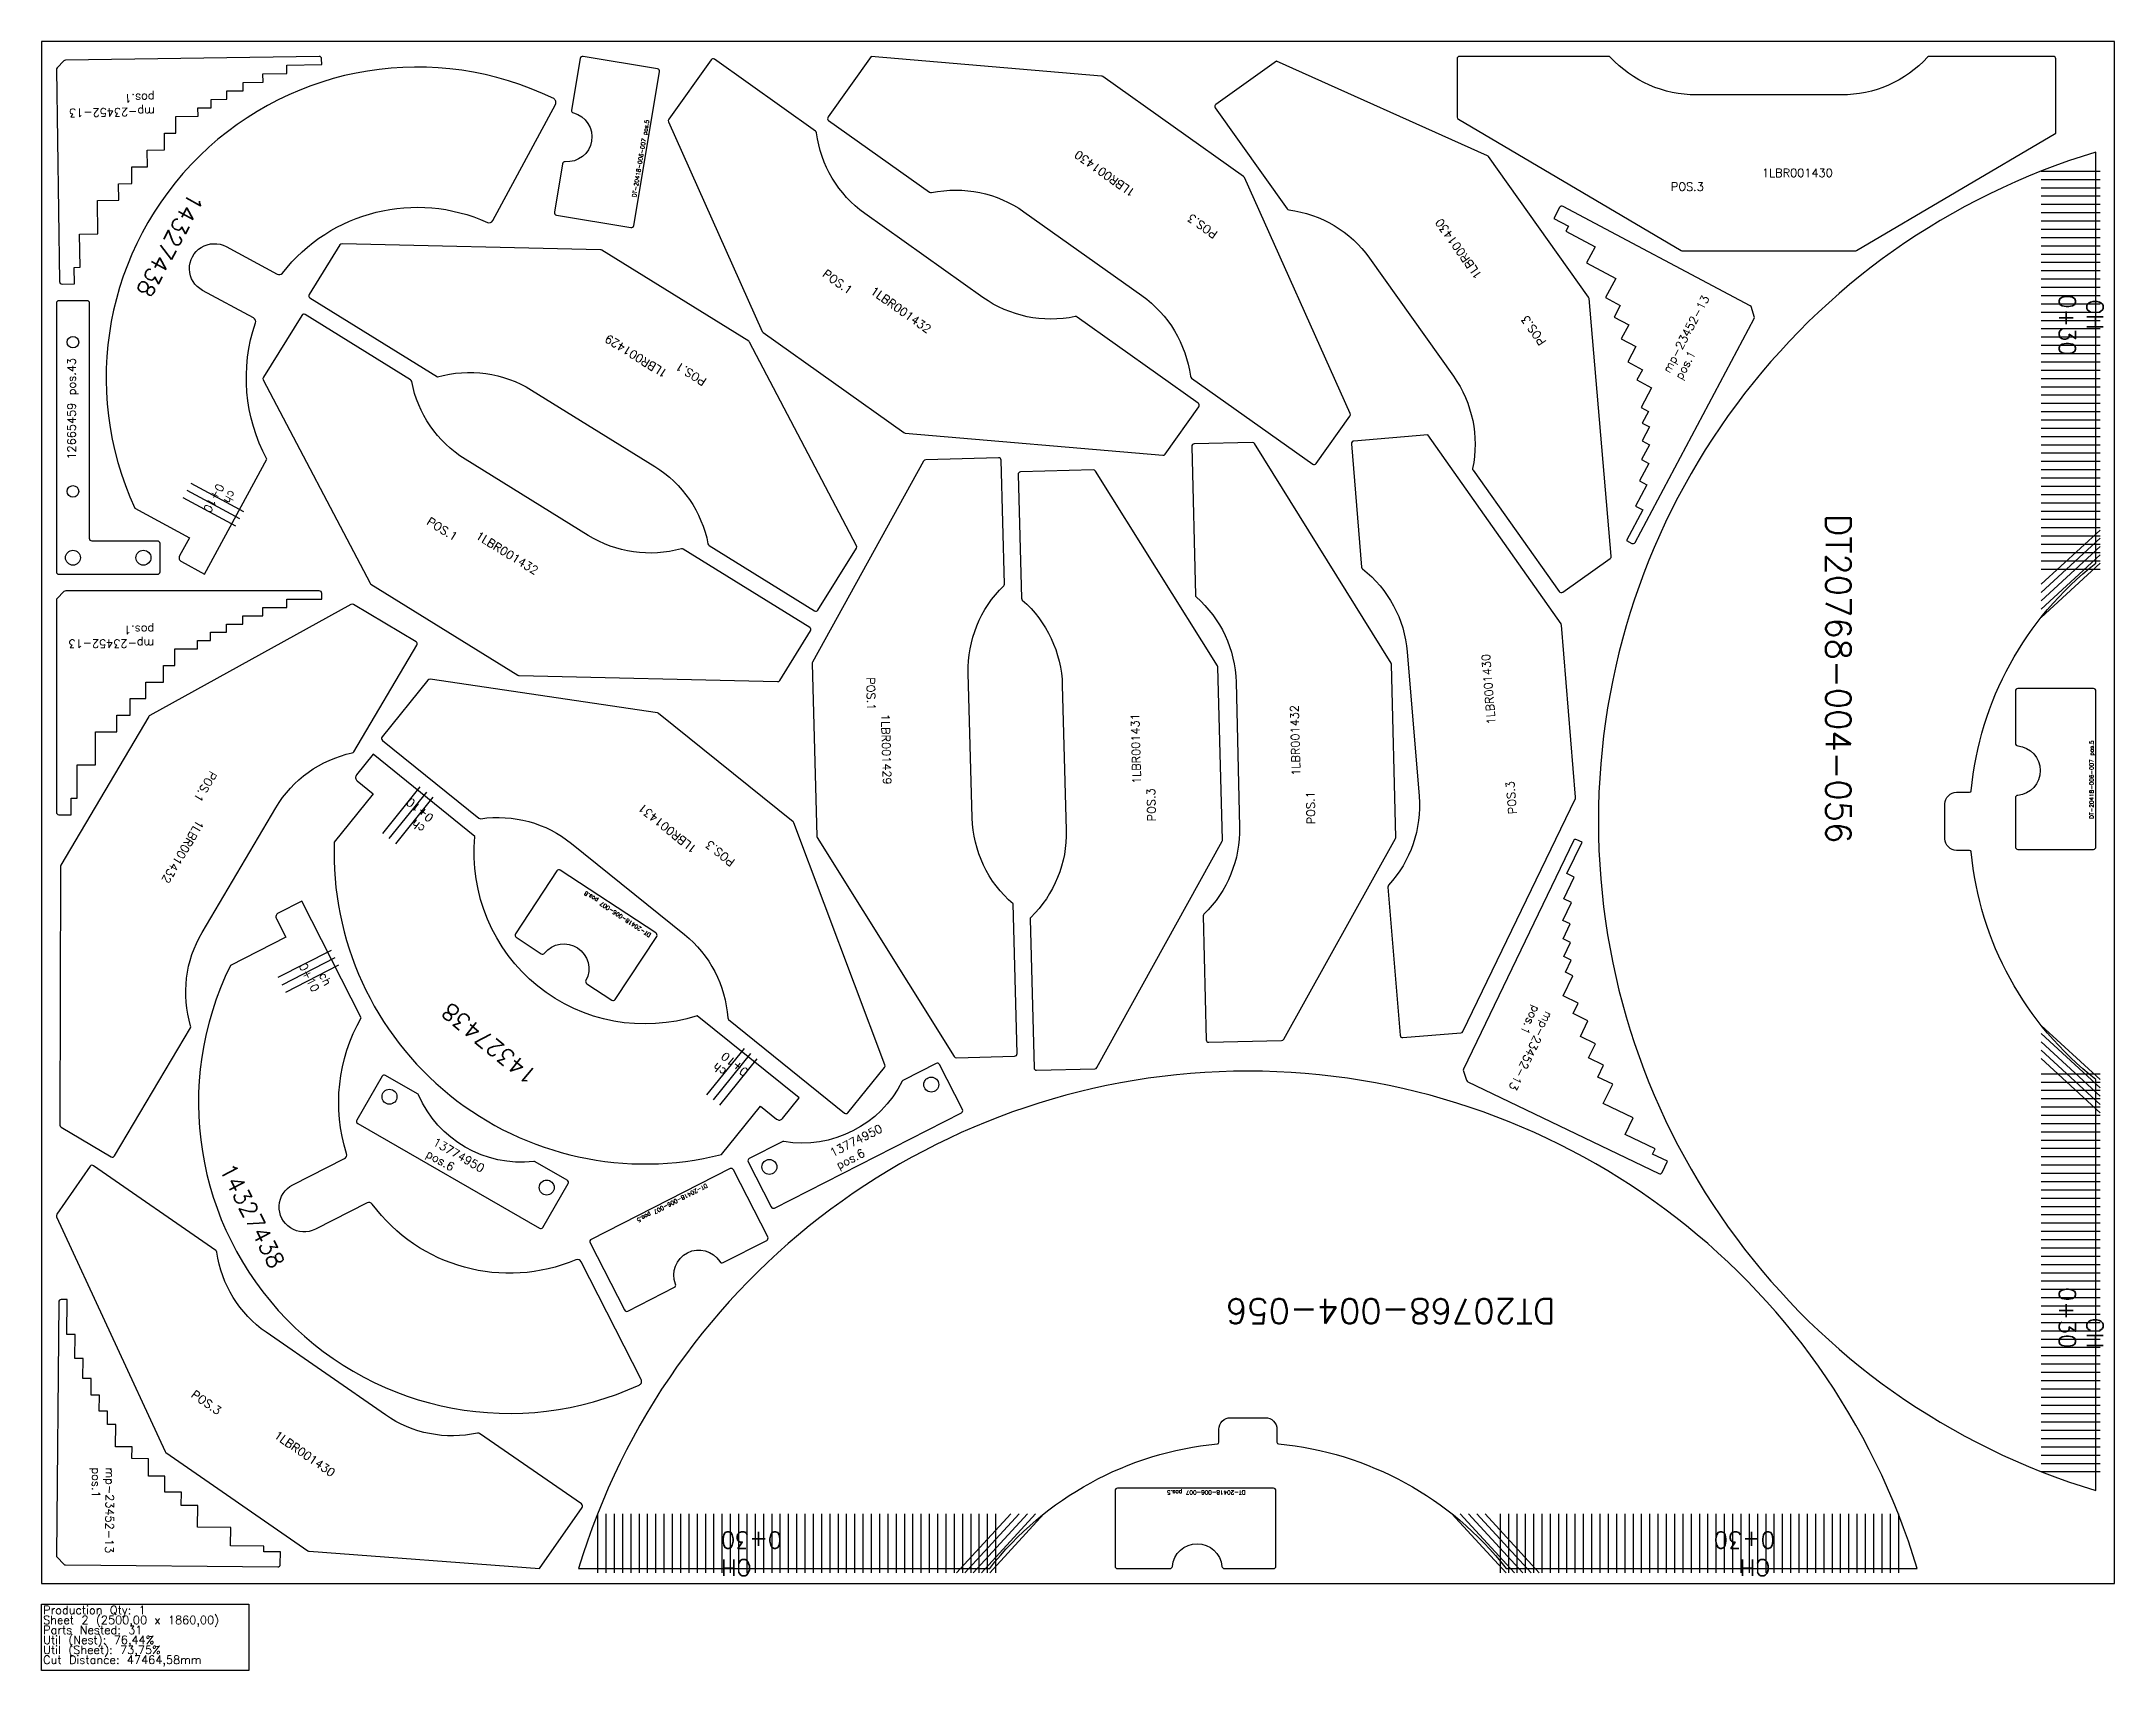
# Model space of a CAD drawing. Header units: millimetres. Extents: x 2625 to 5125, y -105 to 1860.
import ezdxf

# ---------------------------------------------------------------- set-up
doc = ezdxf.new("R2010")
doc.units = ezdxf.units.MM
for name, color, linetype in [('12665459', 7, 'Continuous'), ('13774950', 7, 'Continuous'), ('14327438', 7, 'Continuous'), ('1LBR001429', 7, 'Continuous'), ('1LBR001430', 7, 'Continuous'), ('1LBR001431', 7, 'Continuous'), ('1LBR001432', 7, 'Continuous'), ('Chanfro', 7, 'Continuous'), ('Des.', 7, 'Continuous'), ('DT20768-004-056', 7, 'Continuous'), ('mp-23452-13', 7, 'Continuous'), ('sheet', 24, 'Continuous'), ('Stats', 7, 'Continuous'), ('Texto', 7, 'Continuous')]:
    doc.layers.add(name, color=color, linetype=linetype)
doc.styles.get("Standard").update_dxf_attribs({"font": 'txt.shx'})

msp = doc.modelspace()

# ---------------------------------------------------------------- linework, layer by layer
at = {"layer": '12665459', "color": 30}
msp.add_lwpolyline([(2680, 1547.3), (2646, 1547.3, 0.414214), (2643, 1544.3), (2643, 1220.3, 0.414214), (2646, 1217.3), (2765, 1217.3, 0.414214), (2768, 1220.3), (2768, 1254.3, 0.414214), (2765, 1257.3), (2686, 1257.3, -0.414214), (2683, 1260.3), (2683, 1544.3, 0.414214)], format="xyb", close=True, dxfattribs=at)
for centre, radius in [((2663, 1497.3), 7), ((2663, 1317.3), 7), ((2663, 1237.3), 9), ((2748, 1237.3), 9)]:
    msp.add_circle(centre, radius, dxfattribs=at)
at = {"layer": '13774950', "color": 30}
for points in [[(3504.9, 454.2, 0.414214), (3509, 452.9), (3734.4, 567.6, 0.414214), (3735.7, 571.7), (3708.1, 626, 0.414214), (3704, 627.3), (3664.4, 607.1, 0.16041), (3663, 605.8, -0.329293), (3520.1, 533, 0.16041), (3518.2, 532.8), (3478.6, 512.6, 0.414214), (3477.2, 508.5)], [(3005.3, 559, 0.414214), (3006.4, 554.9), (3225.5, 428.4, 0.414214), (3229.6, 429.5), (3260.1, 482.3, 0.414214), (3259, 486.4), (3220.5, 508.7, 0.16041), (3218.7, 509.1, -0.329293), (3079.7, 589.3, 0.16041), (3078.5, 590.7), (3039.9, 612.9, 0.414214), (3035.8, 611.8)]]:
    msp.add_lwpolyline(points, format="xyb", close=True, dxfattribs=at)
for centre in [(3698, 601.8), (3044.7, 587.1), (3502.8, 502.5), (3234.3, 477.6)]:
    msp.add_circle(centre, 9, dxfattribs=at)
at = {"layer": '14327438', "color": 30}
for points in [[(2909.2, 1579.3, 0.366204), (2915.5, 1580.6, -0.34616), (3162.8, 1641.8, 0.393524), (3169.3, 1644), (3244.9, 1784.1, 0.426141), (3242.7, 1791, 0.705466), (2737.5, 1297), (2803.5, 1261.4), (2791.6, 1239.4, 0.414214), (2793.7, 1232.6), (2821.8, 1217.4), (2896.8, 1356.2, -0.208841), (2883.1, 1520.5, 0.366204), (2880.7, 1526.5), (2819.2, 1559.7, -1.000003), (2847.7, 1612.5)], [(3511.6, 560.1, 0.414214), (3518.6, 560.9), (3538.7, 585.8), (3415.9, 684.8, -0.539941), (3147.8, 901.1), (3025, 1000.2), (3005, 975.3, 0.414214), (3005.7, 968.3), (3025.2, 952.6), (2978.1, 894.2, 0.5), (3445, 517.5), (3492.1, 575.8)], [(3017.6, 459.1), (2955.3, 427.3, -1.000002), (2928.1, 480.8), (2990.4, 512.5, 0.366204), (2992.9, 518.5, -0.208841), (3010.6, 682.4), (2939, 823), (2910.5, 808.5, 0.414214), (2908.3, 801.8), (2919.7, 779.5), (2852.8, 745.5, 0.705466), (3345.8, 239.4, 0.426141), (3348.2, 246.2), (3276, 388.1, 0.393524), (3269.6, 390.4, -0.34616), (3023.9, 457.6, 0.366204)]]:
    msp.add_lwpolyline(points, format="xyb", close=True, dxfattribs=at)
at = {"layer": '1LBR001429', "color": 30}
for points in [[(3102.4, 1455.3, -0.211724), (3216, 1439.5), (3364.5, 1347.4, -0.20931), (3428.8, 1253.9, 0.20931), (3430.2, 1251.9), (3557.2, 1173.1, 0.414214), (3561.3, 1174.1), (3607.7, 1248.8, 0.265708), (3607.8, 1251.8), (3479, 1497.1, 0.133781), (3477.9, 1498.3), (3300.9, 1608.1, 0.133781), (3299.3, 1608.6), (2987.5, 1615.9, 0.265708), (2984.9, 1614.5), (2947.8, 1554.8, 0.414214), (2948.8, 1550.6)], [(3796.7, 819.8, -0.211724), (3747.4, 923.4), (3742.7, 1098.1, -0.20931), (3785.4, 1203.3, 0.20931), (3786.3, 1205.5), (3782.3, 1354.9, 0.414214), (3779.2, 1357.8), (3691.3, 1355.4, 0.265708), (3688.7, 1353.9), (3554.7, 1111.4, 0.133781), (3554.3, 1109.8), (3559.9, 901.5, 0.133781), (3560.3, 900), (3725.7, 635.6, 0.265708), (3728.4, 634.2), (3798.6, 636.1, 0.414214), (3801.5, 639.1)]]:
    msp.add_lwpolyline(points, format="xyb", close=True, dxfattribs=at)
at = {"layer": '1LBR001430', "color": 30}
for points in [[(3625.5, 1842), (3573.6, 1768.9, 0.414214), (3574.3, 1764.7), (3696.1, 1678.2, 0.20931), (3698.5, 1677.7, -0.20931), (3809.6, 1654.6), (3952.1, 1553.4, -0.20931), (4010.5, 1456.1, 0.20931), (4011.8, 1454), (4158.1, 1350.1, 0.414214), (4162.2, 1350.8), (4202.9, 1408.1, 0.265708), (4203.2, 1411.1), (4075.7, 1695.7, 0.133781), (4074.7, 1697), (3904.8, 1817.6, 0.133781), (3903.3, 1818.2)], [(4114.2, 1836.1), (4041.2, 1784.1, 0.414214), (4040.5, 1779.9), (4127.1, 1658.2, 0.20931), (4129.1, 1656.9, -0.20931), (4226.5, 1598.6), (4327.8, 1456.1, -0.20931), (4350.9, 1345, 0.20931), (4351.4, 1342.7), (4455.4, 1196.4, 0.414214), (4459.6, 1195.7), (4516.9, 1236.5, 0.265708), (4518.1, 1239.2), (4491.3, 1549.9, 0.133781), (4490.7, 1551.4), (4370, 1721.2, 0.133781), (4368.8, 1722.2)], [(5054.2, 1749.3), (5054.2, 1839, 0.414214), (5051.2, 1842), (4901.8, 1842, 0.20931), (4899.6, 1841, -0.20931), (4795.6, 1795.5), (4620.8, 1795.5, -0.20931), (4516.9, 1841, 0.20931), (4514.7, 1842), (4335.2, 1842, 0.414214), (4332.2, 1839), (4332.2, 1768.7, 0.265708), (4333.7, 1766.1), (4602.5, 1607.9, 0.133781), (4604, 1607.5), (4812.4, 1607.5, 0.133781), (4813.9, 1607.9)], [(4296.9, 1385.4), (4207.5, 1378, 0.414214), (4204.8, 1374.8), (4217, 1225.8, 0.20931), (4218.1, 1223.7, -0.20931), (4272, 1123.8), (4286.3, 949.6, -0.20931), (4249.5, 842.3, 0.20931), (4248.7, 840), (4263.4, 661.2, 0.414214), (4266.7, 658.4), (4336.7, 664.2, 0.265708), (4339.2, 665.9), (4474.8, 946.8, 0.133781), (4475.1, 948.3), (4458, 1156, 0.133781), (4457.5, 1157.5)], [(3225.8, 18), (3276.9, 91.7, 0.414214), (3276.2, 95.9), (3153.4, 181, 0.20931), (3151, 181.5, -0.20931), (3039.7, 203.3), (2896, 303, -0.20931), (2836.5, 399.6, 0.20931), (2835.3, 401.7), (2687.8, 503.9, 0.414214), (2683.7, 503.2), (2643.6, 445.4, 0.265708), (2643.3, 442.4), (2774.1, 159.2, 0.133781), (2775.1, 158), (2946.3, 39.3, 0.133781), (2947.8, 38.8)]]:
    msp.add_lwpolyline(points, format="xyb", close=True, dxfattribs=at)
at = {"layer": '1LBR001431', "color": 30}
for points in [[(4049.2, 896.9), (4043.6, 1105.2, 0.133781), (4043.1, 1106.7), (3896.2, 1341.7, 0.265708), (3893.6, 1343.1), (3805.7, 1340.7, 0.414214), (3802.7, 1337.7), (3806.8, 1188.3, 0.20931), (3807.8, 1186.1, -0.20931), (3856.1, 1083.4), (3860.8, 908.7, -0.20931), (3818.1, 803.5, 0.20931), (3817.2, 801.3), (3822, 621.9, 0.414214), (3825.1, 619), (3895.4, 620.9, 0.265708), (3897.9, 622.4), (4048.8, 895.4, 0.133781)], [(3531.4, 918.7), (3369.2, 1049.5, 0.133781), (3367.8, 1050.1), (3093.7, 1090.7, 0.265708), (3090.9, 1089.6), (3035.7, 1021.2, 0.414214), (3036.1, 1017), (3152.4, 923.1, 0.20931), (3154.8, 922.5, -0.20931), (3264.2, 892.6), (3400.3, 782.9, -0.20931), (3452.6, 682.2, 0.20931), (3453.7, 680.1), (3593.4, 567.4, 0.414214), (3597.6, 567.8), (3641.7, 622.5, 0.265708), (3642.2, 625.5), (3532.3, 917.4, 0.133781)]]:
    msp.add_lwpolyline(points, format="xyb", close=True, dxfattribs=at)
at = {"layer": '1LBR001432', "color": 30}
for points in [[(3432.5, 1837.8), (3381.5, 1766.2, 0.265708), (3381.2, 1763.2), (3494.3, 1510.3, 0.133781), (3495.3, 1509), (3665.1, 1388.3, 0.133781), (3666.6, 1387.7), (3977.4, 1360.8, 0.265708), (3980.1, 1362.1), (4020.8, 1419.4, 0.414214), (4020.1, 1423.6), (3873.9, 1527.6, 0.20931), (3871.5, 1528.1, -0.20931), (3760.4, 1551.2), (3618, 1652.5, -0.20931), (3559.7, 1749.9, 0.20931), (3558.4, 1751.9), (3436.6, 1838.6, 0.414214)], [(2939, 1529.6), (2892.6, 1454.9, 0.265708), (2892.5, 1451.9), (3021.3, 1206.6, 0.133781), (3022.4, 1205.4), (3199.5, 1095.6, 0.133781), (3201, 1095.1), (3512.8, 1087.8, 0.265708), (3515.4, 1089.2), (3552.5, 1148.9, 0.414214), (3551.5, 1153.1), (3399, 1247.7, 0.20931), (3396.7, 1248, -0.20931), (3284.3, 1264.2), (3135.8, 1356.3, -0.20931), (3071.5, 1449.8, 0.20931), (3070.1, 1451.8), (2943.1, 1530.6, 0.414214)], [(4032.6, 652.9), (4120.5, 655, 0.265708), (4123.1, 656.6), (4257.8, 898.7, 0.133781), (4258.2, 900.2), (4253.2, 1108.5, 0.133781), (4252.7, 1110.1), (4088, 1375, 0.265708), (4085.4, 1376.4), (4015.2, 1374.7, 0.414214), (4012.2, 1371.6), (4016.6, 1192.2, 0.20931), (4017.6, 1190, -0.20931), (4065.6, 1087.2), (4069.8, 912.5, -0.20931), (4026.9, 807.4, 0.20931), (4025.9, 805.2), (4029.6, 655.8, 0.414214)], [(3076.8, 1136), (3001.1, 1180.8, 0.265708), (2998.1, 1180.9), (2755.5, 1046.9, 0.133781), (2754.4, 1045.8), (2648.3, 866.5, 0.133781), (2647.9, 865), (2647.2, 553, 0.265708), (2648.6, 550.5), (2709.1, 514.7, 0.414214), (2713.2, 515.7), (2804.6, 670.2, 0.20931), (2804.9, 672.5, -0.20931), (2818.7, 785.2), (2907.7, 935.6, -0.20931), (2999.8, 1001.9, 0.20931), (3001.7, 1003.3), (3077.8, 1131.9, 0.414214)]]:
    msp.add_lwpolyline(points, format="xyb", close=True, dxfattribs=at)
at = {"layer": 'Chanfro', "color": 30}
for p, q in [((5036.5, 1703.6), (5107.5, 1703.6)), ((5036.5, 1693.6), (5107.5, 1693.6)), ((5036.5, 1683.6), (5107.5, 1683.6)), ((5036.5, 1673.6), (5107.5, 1673.6)), ((5036.5, 1663.6), (5107.5, 1663.6)), ((5036.5, 1653.6), (5107.5, 1653.6)), ((5036.5, 1643.6), (5107.5, 1643.6)), ((5036.5, 1633.6), (5107.5, 1633.6)), ((5036.5, 1623.6), (5107.5, 1623.6)), ((5036.5, 1613.6), (5107.5, 1613.6)), ((5036.5, 1603.6), (5107.5, 1603.6)), ((5036.5, 1593.6), (5107.5, 1593.6)), ((5036.5, 1583.6), (5107.5, 1583.6)), ((5036.5, 1573.6), (5107.5, 1573.6)), ((5036.5, 1563.6), (5107.5, 1563.6)), ((5036.5, 1553.6), (5107.5, 1553.6)), ((5036.5, 1543.6), (5107.5, 1543.6)), ((5036.5, 1533.6), (5107.5, 1533.6)), ((5036.5, 1523.6), (5107.5, 1523.6)), ((5036.5, 1513.6), (5107.5, 1513.6)), ((5036.5, 1503.6), (5107.5, 1503.6)), ((5036.5, 1493.6), (5107.5, 1493.6)), ((5036.5, 1483.6), (5107.5, 1483.6)), ((5036.5, 1473.6), (5107.5, 1473.6)), ((5036.5, 1463.6), (5107.5, 1463.6)), ((5036.5, 1453.6), (5107.5, 1453.6)), ((5036.5, 1443.6), (5107.5, 1443.6)), ((5036.5, 1433.6), (5107.5, 1433.6)), ((5036.5, 1423.6), (5107.5, 1423.6)), ((5036.5, 1413.6), (5107.5, 1413.6)), ((5036.5, 1403.6), (5107.5, 1403.6)), ((5036.5, 1393.6), (5107.5, 1393.6)), ((5036.5, 1383.6), (5107.5, 1383.6)), ((5036.5, 1373.6), (5107.5, 1373.6)), ((5036.5, 1363.6), (5107.5, 1363.6)), ((5036.5, 1353.6), (5107.5, 1353.6)), ((2805.1, 1327.4), (2868.5, 1293.2)), ((5036.5, 1343.6), (5107.5, 1343.6)), ((5036.5, 1333.6), (5107.5, 1333.6)), ((2795.6, 1309.8), (2859, 1275.6)), ((2800.4, 1318.6), (2863.7, 1284.4)), ((5036.5, 1323.6), (5107.5, 1323.6)), ((5036.5, 1313.6), (5107.5, 1313.6)), ((5036.5, 1303.6), (5107.5, 1303.6)), ((5036.5, 1293.6), (5107.5, 1293.6)), ((5036.5, 1283.6), (5107.5, 1283.6)), ((5036.5, 1273.6), (5107.5, 1273.6)), ((5036.5, 1205.3), (5107.5, 1270.7)), ((5036.5, 1263.6), (5107.5, 1263.6)), ((5036.5, 1195.3), (5107.5, 1260.7)), ((5036.5, 1253.6), (5107.5, 1253.6)), ((5036.5, 1185.3), (5107.5, 1250.7)), ((5036.5, 1243.6), (5107.5, 1243.6)), ((5036.5, 1175.3), (5107.5, 1240.7)), ((5036.5, 1233.6), (5107.5, 1233.6)), ((5036.5, 1165.3), (5107.5, 1230.7)), ((5036.5, 1223.6), (5107.5, 1223.6)), ((3036.6, 904.8), (3081.8, 960.8)), ((3044.4, 898.5), (3089.6, 954.6)), ((3052.2, 892.3), (3097.4, 948.3)), ((2910.6, 731.2), (2974.7, 763.9)), ((2915.1, 722.3), (2979.3, 755)), ((2919.6, 713.4), (2983.8, 746.1)), ((5036.5, 673.2), (5107.5, 607.9)), ((5036.5, 663.2), (5107.5, 597.9)), ((5036.5, 653.2), (5107.5, 587.9)), ((3427.5, 589.4), (3472.7, 645.5)), ((3435.3, 583.2), (3480.5, 639.2)), ((3443, 576.9), (3488.2, 632.9)), ((5036.5, 643.2), (5107.5, 577.9)), ((5036.5, 633.2), (5107.5, 567.9)), ((5036.5, 614.9), (5107.5, 614.9)), ((5036.5, 604.9), (5107.5, 604.9)), ((5036.5, 594.9), (5107.5, 594.9)), ((5036.5, 584.9), (5107.5, 584.9)), ((5036.5, 574.9), (5107.5, 574.9)), ((5036.5, 564.9), (5107.5, 564.9)), ((5036.5, 554.9), (5107.5, 554.9)), ((5036.5, 544.9), (5107.5, 544.9)), ((5036.5, 534.9), (5107.5, 534.9)), ((5036.5, 524.9), (5107.5, 524.9)), ((5036.5, 514.9), (5107.5, 514.9)), ((5036.5, 504.9), (5107.5, 504.9)), ((5036.5, 494.9), (5107.5, 494.9)), ((5036.5, 484.9), (5107.5, 484.9)), ((5036.5, 474.9), (5107.5, 474.9)), ((5036.5, 464.9), (5107.5, 464.9)), ((5036.5, 454.9), (5107.5, 454.9)), ((5036.5, 444.9), (5107.5, 444.9)), ((5036.5, 434.9), (5107.5, 434.9)), ((5036.5, 424.9), (5107.5, 424.9)), ((5036.5, 414.9), (5107.5, 414.9)), ((5036.5, 404.9), (5107.5, 404.9)), ((5036.5, 394.9), (5107.5, 394.9)), ((5036.5, 384.9), (5107.5, 384.9)), ((5036.5, 374.9), (5107.5, 374.9)), ((5036.5, 364.9), (5107.5, 364.9)), ((5036.5, 354.9), (5107.5, 354.9)), ((5036.5, 344.9), (5107.5, 344.9)), ((5036.5, 334.9), (5107.5, 334.9)), ((5036.5, 324.9), (5107.5, 324.9)), ((5036.5, 314.9), (5107.5, 314.9)), ((5036.5, 304.9), (5107.5, 304.9)), ((5036.5, 294.9), (5107.5, 294.9)), ((5036.5, 284.9), (5107.5, 284.9)), ((5036.5, 274.9), (5107.5, 274.9)), ((5036.5, 264.9), (5107.5, 264.9)), ((5036.5, 254.9), (5107.5, 254.9)), ((5036.5, 244.9), (5107.5, 244.9)), ((5036.5, 234.9), (5107.5, 234.9)), ((5036.5, 224.9), (5107.5, 224.9)), ((5036.5, 214.9), (5107.5, 214.9)), ((5036.5, 204.9), (5107.5, 204.9)), ((5036.5, 194.9), (5107.5, 194.9)), ((5036.5, 184.9), (5107.5, 184.9)), ((5036.5, 174.9), (5107.5, 174.9)), ((5036.5, 164.9), (5107.5, 164.9)), ((5036.5, 154.9), (5107.5, 154.9)), ((5036.5, 144.9), (5107.5, 144.9)), ((5036.5, 134.9), (5107.5, 134.9)), ((3295.6, 84), (3295.6, 13)), ((3305.6, 84), (3305.6, 13)), ((3315.6, 84), (3315.6, 13)), ((3325.6, 84), (3325.6, 13)), ((3335.6, 84), (3335.6, 13)), ((3345.6, 84), (3345.6, 13)), ((3355.6, 84), (3355.6, 13)), ((3365.6, 84), (3365.6, 13)), ((3375.6, 84), (3375.6, 13)), ((3385.6, 84), (3385.6, 13)), ((3395.6, 84), (3395.6, 13)), ((3405.6, 84), (3405.6, 13)), ((3415.6, 84), (3415.6, 13)), ((3425.6, 84), (3425.6, 13)), ((3435.6, 84), (3435.6, 13)), ((3445.6, 84), (3445.6, 13)), ((3455.6, 84), (3455.6, 13)), ((3465.6, 84), (3465.6, 13)), ((3475.6, 84), (3475.6, 13)), ((3485.6, 84), (3485.6, 13)), ((3495.6, 84), (3495.6, 13)), ((3505.6, 84), (3505.6, 13)), ((3515.6, 84), (3515.6, 13)), ((3525.6, 84), (3525.6, 13)), ((3535.6, 84), (3535.6, 13)), ((3545.6, 84), (3545.6, 13)), ((3555.6, 84), (3555.6, 13)), ((3565.6, 84), (3565.6, 13)), ((3575.6, 84), (3575.6, 13)), ((3585.6, 84), (3585.6, 13)), ((3595.6, 84), (3595.6, 13)), ((3605.6, 84), (3605.6, 13)), ((3615.6, 84), (3615.6, 13)), ((3625.6, 84), (3625.6, 13)), ((3635.6, 84), (3635.6, 13)), ((3645.6, 84), (3645.6, 13)), ((3655.6, 84), (3655.6, 13)), ((3665.6, 84), (3665.6, 13)), ((3675.6, 84), (3675.6, 13)), ((3685.6, 84), (3685.6, 13)), ((3695.6, 84), (3695.6, 13)), ((3705.6, 84), (3705.6, 13)), ((3715.6, 84), (3715.6, 13)), ((3725.6, 84), (3725.6, 13)), ((3793.9, 84), (3728.5, 13)), ((3735.6, 84), (3735.6, 13)), ((3803.9, 84), (3738.5, 13)), ((3745.6, 84), (3745.6, 13)), ((3813.9, 84), (3748.5, 13)), ((3755.6, 84), (3755.6, 13)), ((3823.9, 84), (3758.5, 13)), ((3765.6, 84), (3765.6, 13)), ((3833.9, 84), (3768.5, 13)), ((3775.6, 84), (3775.6, 13)), ((4326, 84), (4391.3, 13)), ((4336, 84), (4401.3, 13)), ((4346, 84), (4411.3, 13)), ((4356, 84), (4421.3, 13)), ((4366, 84), (4431.3, 13)), ((4384.3, 84), (4384.3, 13)), ((4394.3, 84), (4394.3, 13)), ((4404.3, 84), (4404.3, 13)), ((4414.3, 84), (4414.3, 13)), ((4424.3, 84), (4424.3, 13)), ((4434.3, 84), (4434.3, 13)), ((4444.3, 84), (4444.3, 13)), ((4454.3, 84), (4454.3, 13)), ((4464.3, 84), (4464.3, 13)), ((4474.3, 84), (4474.3, 13)), ((4484.3, 84), (4484.3, 13)), ((4494.3, 84), (4494.3, 13)), ((4504.3, 84), (4504.3, 13)), ((4514.3, 84), (4514.3, 13)), ((4524.3, 84), (4524.3, 13)), ((4534.3, 84), (4534.3, 13)), ((4544.3, 84), (4544.3, 13)), ((4554.3, 84), (4554.3, 13)), ((4564.3, 84), (4564.3, 13)), ((4574.3, 84), (4574.3, 13)), ((4584.3, 84), (4584.3, 13)), ((4594.3, 84), (4594.3, 13)), ((4604.3, 84), (4604.3, 13)), ((4614.3, 84), (4614.3, 13)), ((4624.3, 84), (4624.3, 13)), ((4634.3, 84), (4634.3, 13)), ((4644.3, 84), (4644.3, 13)), ((4654.3, 84), (4654.3, 13)), ((4664.3, 84), (4664.3, 13)), ((4674.3, 84), (4674.3, 13)), ((4684.3, 84), (4684.3, 13)), ((4694.3, 84), (4694.3, 13)), ((4704.3, 84), (4704.3, 13)), ((4714.3, 84), (4714.3, 13)), ((4724.3, 84), (4724.3, 13)), ((4734.3, 84), (4734.3, 13)), ((4744.3, 84), (4744.3, 13)), ((4754.3, 84), (4754.3, 13)), ((4764.3, 84), (4764.3, 13)), ((4774.3, 84), (4774.3, 13)), ((4784.3, 84), (4784.3, 13)), ((4794.3, 84), (4794.3, 13)), ((4804.3, 84), (4804.3, 13)), ((4814.3, 84), (4814.3, 13)), ((4824.3, 84), (4824.3, 13)), ((4834.3, 84), (4834.3, 13)), ((4844.3, 84), (4844.3, 13)), ((4854.3, 84), (4854.3, 13)), ((4864.3, 84), (4864.3, 13))]:
    msp.add_line(p, q, dxfattribs=at)
at = {"layer": 'Des.', "color": 30}
for points in [[(3264.3, 1777.2, 0.387795), (3266.5, 1773.8, -0.912871), (3256.6, 1714.9, 0.387795), (3253.4, 1712.4), (3243.5, 1654.1, 0.414214), (3246, 1650.6), (3335.7, 1635.5, 0.414214), (3339.2, 1637.9), (3370.5, 1823.3, 0.414214), (3368, 1826.8), (3278.3, 1841.9, 0.414214), (3274.8, 1839.5)], [(5005.5, 1013.4, 0.387795), (5008.2, 1010.4, -0.912871), (5008.2, 950.6, 0.387795), (5005.5, 947.6), (5005.5, 888.5, 0.414214), (5008.5, 885.5), (5099.5, 885.5, 0.414214), (5102.5, 888.5), (5102.5, 1076.5, 0.414214), (5099.5, 1079.5), (5008.5, 1079.5, 0.414214), (5005.5, 1076.5)], [(3196.6, 783.6, 0.414214), (3197.4, 779.4), (3227.6, 759.6, 0.387795), (3231.6, 760.2, -0.912871), (3281.6, 727.4, 0.387795), (3282.6, 723.5), (3312.8, 703.7, 0.414214), (3316.9, 704.5), (3366.9, 780.6, 0.414214), (3366, 784.7), (3250.7, 860.5, 0.414214), (3246.5, 859.6)], [(3388.3, 357.3, 0.387795), (3389.7, 361.1, -0.912871), (3443, 388.2, 0.387795), (3446.9, 387.1), (3499.6, 413.9, 0.414214), (3500.9, 418), (3459.6, 499, 0.414214), (3455.6, 500.4), (3288, 415.1, 0.414214), (3286.7, 411), (3328, 329.9, 0.414214), (3332.1, 328.6)], [(3985.8, 18, 0.387795), (3988.8, 20.7, -0.912871), (4048.6, 20.7, 0.387795), (4051.6, 18), (4110.7, 18, 0.414214), (4113.7, 21), (4113.7, 112, 0.414214), (4110.7, 115), (3922.7, 115, 0.414214), (3919.7, 112), (3919.7, 21, 0.414214), (3922.7, 18)]]:
    msp.add_lwpolyline(points, format="xyb", close=True, dxfattribs=at)
at = {"layer": 'DT20768-004-056', "color": 30}
for points in [[(5102.5, 1726.5, 0.743294), (5102.5, 112.1), (5102.5, 607.9, -0.206574), (4952.2, 882.5, 0.387133), (4950.2, 884.3), (4934.5, 884.3, -0.414214), (4920.5, 898.3), (4920.5, 940.3, -0.414214), (4934.5, 954.3), (4950.2, 954.3, 0.387133), (4952.2, 956.1, -0.206574), (5102.5, 1230.7)], [(4887.1, 18, 0.743294), (3272.7, 18), (3768.5, 18, -0.206574), (4043.1, 168.3, 0.387133), (4044.9, 170.3), (4044.9, 186, -0.414214), (4058.9, 200), (4100.9, 200, -0.414214), (4114.9, 186), (4114.9, 170.3, 0.387133), (4116.7, 168.3, -0.206574), (4391.3, 18)]]:
    msp.add_lwpolyline(points, format="xyb", close=True, dxfattribs=at)
at = {"layer": 'mp-23452-13', "color": 30}
for points in [[(2963, 1832), (2962.9, 1839, 0.414214), (2959.8, 1842), (2654.1, 1837.4, 0.198912), (2652, 1836.5), (2643.9, 1828.1, 0.198912), (2643, 1826), (2646.8, 1570.3, 0.414214), (2649.9, 1567.3), (2664.9, 1567.5), (2664.6, 1587.5), (2671.6, 1587.7), (2671, 1627.6), (2693, 1628), (2692.4, 1668), (2718.4, 1668.4), (2718.1, 1688.4), (2734.1, 1688.6), (2733.8, 1708.6), (2752.8, 1708.9), (2752.5, 1728.9), (2773.5, 1729.2), (2773.2, 1749.2), (2787.2, 1749.4), (2786.9, 1769.4), (2813.9, 1769.8), (2813.7, 1779.8), (2829.7, 1780), (2829.6, 1790), (2848.6, 1790.3), (2848.4, 1800.3), (2868.4, 1800.6), (2868.3, 1810.6), (2892.3, 1811), (2892.1, 1821), (2921.1, 1821.4), (2921, 1831.4)], [(4536.6, 1257.9), (4542.8, 1254.6, 0.414214), (4546.8, 1255.8), (4690.4, 1525.8, 0.198912), (4690.6, 1528.1), (4687.2, 1539.2, 0.198912), (4685.7, 1541), (4459.9, 1661, 0.414214), (4455.8, 1659.8), (4448.8, 1646.6), (4466.4, 1637.2), (4463.2, 1631), (4498.5, 1612.2), (4488.2, 1592.8), (4523.5, 1574), (4511.3, 1551.1), (4528.9, 1541.7), (4521.4, 1527.5), (4539.1, 1518.2), (4530.2, 1501.4), (4547.8, 1492), (4538, 1473.4), (4555.6, 1464.1), (4549, 1451.7), (4566.7, 1442.3), (4554, 1418.5), (4562.9, 1413.8), (4555.4, 1399.6), (4564.2, 1395), (4555.3, 1378.2), (4564.1, 1373.5), (4554.7, 1355.8), (4563.5, 1351.1), (4552.3, 1329.9), (4561.1, 1325.2), (4547.5, 1299.6), (4556.3, 1294.9)], [(2963, 1187.3), (2963, 1194.3, 0.414214), (2960, 1197.3), (2654.2, 1197.3, 0.198912), (2652.1, 1196.4), (2643.9, 1188.2, 0.198912), (2643, 1186.1), (2643, 930.3, 0.414214), (2646, 927.3), (2661, 927.3), (2661, 947.3), (2668, 947.3), (2668, 987.3), (2690, 987.3), (2690, 1027.3), (2716, 1027.3), (2716, 1047.3), (2732, 1047.3), (2732, 1067.3), (2751, 1067.3), (2751, 1087.3), (2772, 1087.3), (2772, 1107.3), (2786, 1107.3), (2786, 1127.3), (2813, 1127.3), (2813, 1137.3), (2829, 1137.3), (2829, 1147.3), (2848, 1147.3), (2848, 1157.3), (2868, 1157.3), (2868, 1167.3), (2892, 1167.3), (2892, 1177.3), (2921, 1177.3), (2921, 1187.3)], [(4482.8, 894.2), (4476.4, 897.2, 0.414214), (4472.4, 895.8), (4339.8, 620.3, 0.198912), (4339.7, 618.1), (4343.5, 607, 0.198912), (4345.1, 605.3), (4575.5, 494.4, 0.414214), (4579.5, 495.8), (4586, 509.3), (4568, 518), (4571, 524.3), (4535, 541.6), (4544.5, 561.5), (4508.5, 578.8), (4519.8, 602.2), (4501.7, 610.9), (4508.7, 625.3), (4490.7, 634), (4498.9, 651.1), (4480.9, 659.8), (4490, 678.7), (4472, 687.4), (4478.1, 700), (4460, 708.7), (4471.7, 733), (4462.7, 737.4), (4469.7, 751.8), (4460.7, 756.1), (4468.9, 773.2), (4459.9, 777.6), (4468.6, 795.6), (4459.6, 799.9), (4470, 821.6), (4461, 825.9), (4473.5, 852), (4464.5, 856.4)], [(2655.9, 342.4), (2648.9, 342.5, 0.414214), (2645.9, 339.5), (2643, 33.8, 0.198912), (2643.9, 31.6), (2652, 23.3, 0.198912), (2654.1, 22.4), (2909.9, 20, 0.414214), (2912.9, 23), (2913.1, 38), (2893.1, 38.2), (2893.1, 45.2), (2853.1, 45.5), (2853.3, 67.5), (2813.3, 67.9), (2813.6, 93.9), (2793.6, 94.1), (2793.7, 110.1), (2773.7, 110.3), (2773.9, 129.3), (2753.9, 129.5), (2754.1, 150.5), (2734.1, 150.7), (2734.2, 164.7), (2714.2, 164.8), (2714.5, 191.8), (2704.5, 191.9), (2704.6, 207.9), (2694.6, 208), (2694.8, 227), (2684.8, 227.1), (2685, 247.1), (2675, 247.2), (2675.2, 271.2), (2665.2, 271.3), (2665.5, 300.3), (2655.5, 300.4)]]:
    msp.add_lwpolyline(points, format="xyb", close=True, dxfattribs=at)
at = {"layer": 'sheet', "color": 7}
msp.add_lwpolyline([(2625, 0), (5125, 0), (5125, 1860), (2625, 1860)], close=True, dxfattribs=at)
at = {"layer": 'Stats', "color": 151}
msp.add_lwpolyline([(2625, -25), (2875, -25), (2875, -105), (2625, -105), (2625, -25)], close=True, dxfattribs=at)

# ---------------------------------------------------------------- texts
at = {"layer": 'Chanfro', "color": 30}
for s, insert, char_height, width, attachment_point, rotation in [('{\\W0.320873; }CH 0+30', (5058.1, 1554.8), 20, 113.304, 7, 270), ('ch 0+10', (2837.3, 1327.7), 10, 51.052, 7, 241.6321), ('ch 0+10', (3082, 904.4), 10, 51.052, 1, 141.1038), ('ch 0+10', (2951.8, 712.3), 10, 51.052, 9, 296.9763), ('ch 0+10', (3433, 621.1), 10, 51.052, 3, 141.1038), ('CH 0+30', (5058.1, 283.7), 20, 113.304, 9, 270), ('CH 0+30', (3444.4, 62.4), 20, 113.304, 9, 180), ('{\\W0.320873; }CH 0+30', (4715.5, 62.4), 20, 113.304, 7, 180)]:
    msp.add_mtext(s, dxfattribs=dict(at, insert=insert, char_height=char_height, width=width, attachment_point=attachment_point, rotation=rotation))
at = {"layer": 'Stats', "color": 60}
for s, p in [('Sheet 2 (2500,00 x 1860,00)', (2627, -49)), ('Production Qty: 1', (2627, -37)), ('Parts Nested: 31', (2627, -61)), ('Util (Nest): 76,44%', (2627, -73)), ('Util (Sheet): 73,75%', (2627, -85)), ('Cut Distance: 47464,58mm', (2627, -97))]:
    msp.add_text(s, height=10, dxfattribs=at).set_placement(p)
at = {"layer": 'Texto', "color": 30, "attachment_point": 1}
for s, insert, char_height, width, rotation in [('mp-23452-13 pos.1', (2761.8, 1770.3), 10, 60.76, 180.8561), ('\\pt70;DT-20418-006-007 pos.5', (3337.2, 1672.6), 5, 136.992, 80.4164), ('{\\W6.1695;  }1LBR001430 POS.3', (4028.9, 1608), 10, 220.224, 144.6189), ('14327438', (2821.4, 1670.2), 20, 314.113, 241.6321), ('{\\W6.1695;  }1LBR001430 POS.3', (4418.3, 1482.5), 10, 220.224, 125.4192), ('{\\W6.612716; }1LBR001432 POS.1', (3581.5, 1599.2), 10, 173.842, 324.5768), ('mp-23452-13 pos.1', (4579.6, 1463.8), 10, 60.76, 62.0057), ('{\\W5.028284; }1LBR001429 POS.1', (3413.8, 1430), 10, 161.543, 148.177), ('12665459 pos.43', (2656.3, 1355.7), 10, 154.772, 90), ('{\\W6.612716; }1LBR001432 POS.1', (3102.8, 1300.8), 10, 173.842, 328.177), ('{\\W9.51243;  }DT20768-004-056', (4807, 1290), 30, 778.062, 270), ('mp-23452-13 pos.1', (2761, 1128.5), 10, 60.76, 180), ('{\\W6.1695;  }1LBR001430 POS.3', (4377.6, 926.1), 10, 220.224, 94.7016), ('{\\W5.028284; }1LBR001429 POS.1', (3646.5, 1093.8), 10, 161.543, 271.5418), ('{\\W6.612716; }1LBR001432 POS.1', (4134.4, 915.2), 10, 173.842, 91.3874), ('{\\W5.121049; }1LBR001431 POS.3', (3942.2, 918.6), 10, 164.193, 91.5418), ('\\pt70;DT-20418-006-007 pos.5', (5094.8, 922.3), 5, 136.992, 90), ('{\\W6.612716; }1LBR001432 POS.1', (2851.5, 967.5), 10, 173.842, 239.3886), ('{\\W5.121049; }1LBR001431 POS.3', (3445.5, 851.3), 10, 164.193, 141.1038), ('DT-20418-006-007 pos.8', (3357.7, 779.3), 5, 136.992, 146.7103), ('14327438', (3212.2, 600.2), 20, 314.113, 141.1038), ('mp-23452-13 pos.1', (4448.1, 686.7), 10, 60.76, 244.2913), ('13774950\\Ppos.6', (3574.5, 523.2), 10, 54.906, 26.9763), ('13774950\\Ppos.6', (3101.1, 538.3), 10, 54.906, 330), ('14327438', (2856.9, 509.3), 20, 314.113, 296.9763), ('\\pt70;DT-20418-006-007 pos.5', (3428.9, 478.2), 5, 136.992, 206.9763), ('{\\W9.51243;  }DT20768-004-056', (4450.7, 313.5), 30, 778.062, 180), ('{\\W6.1695;  }1LBR001430 POS.3', (2819.9, 247.5), 10, 220.224, 325.2559), ('mp-23452-13 pos.1', (2712.8, 139.8), 10, 60.76, 269.4632), ('\\pt70;DT-20418-006-007 pos.5', (4076.9, 107.3), 5, 136.992, 180)]:
    msp.add_mtext(s, dxfattribs=dict(at, insert=insert, char_height=char_height, width=width, rotation=rotation))
at = {"layer": 'Texto', "color": 30, "insert": (4589.9, 1706.5), "char_height": 10, "width": 220.224, "attachment_point": 1}
msp.add_mtext('{\\W6.1695;  }1LBR001430 POS.3', dxfattribs=at)

doc.saveas('drawing.dxf')
